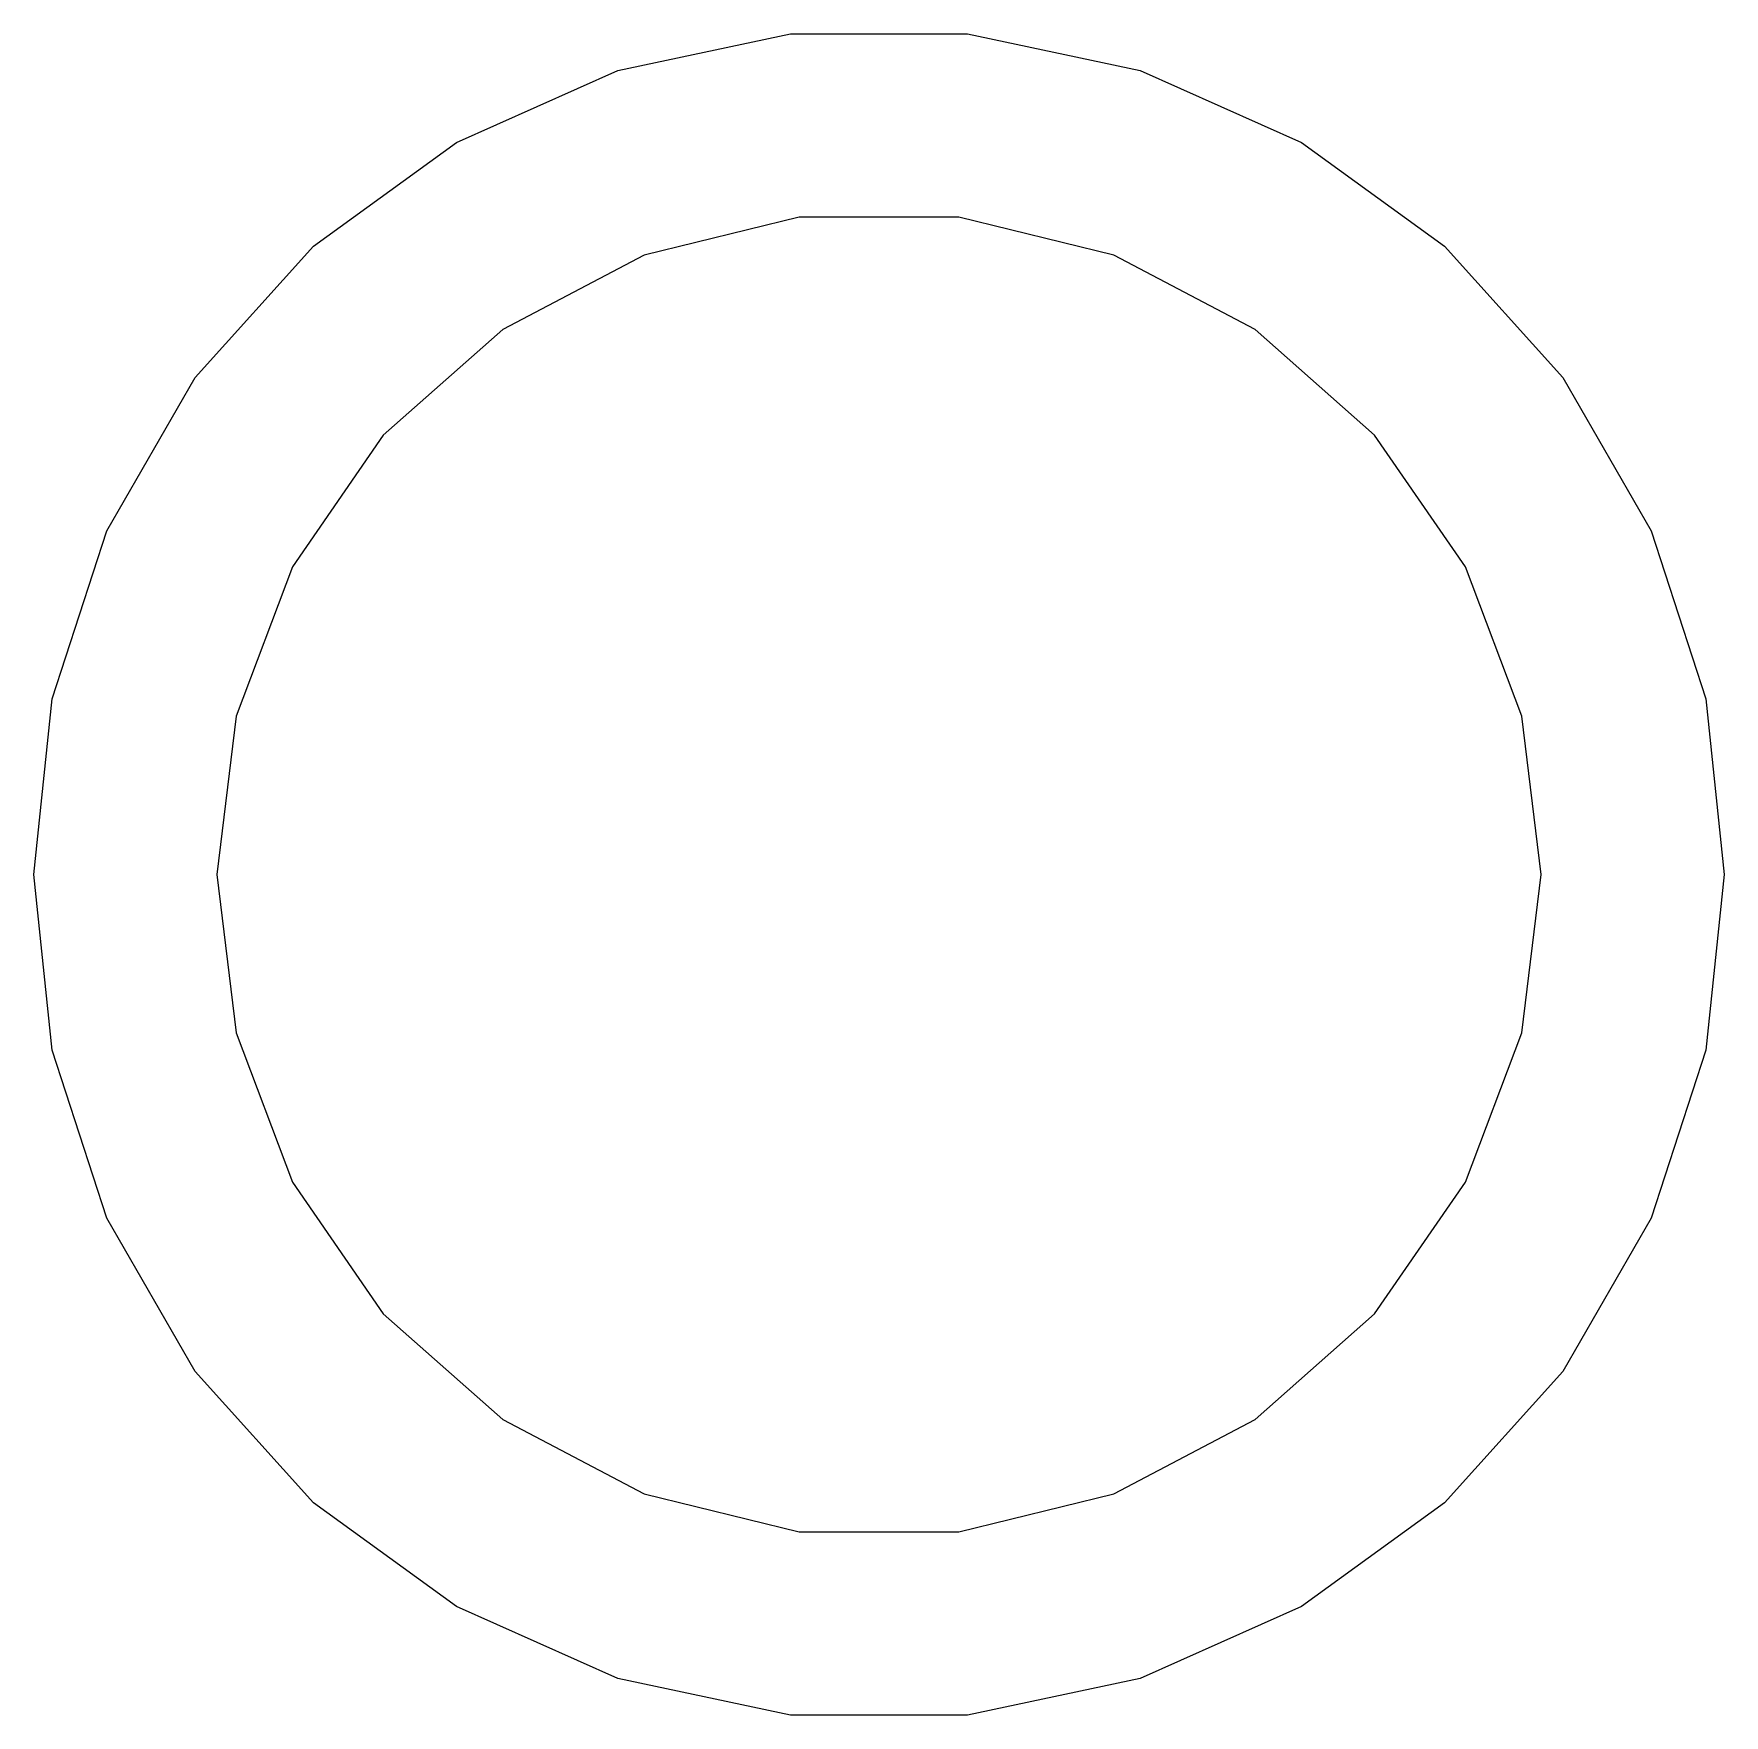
# Model space of a CAD drawing. Extents: x 0 to 6.5, y -7.51 to 0.
# Drawn here: x 0.7092 to 0.78, y -4.6581 to -4.5876 of the extents above; entities that cross this region are included whole.
import ezdxf

# ---------------------------------------------------------------- set-up
doc = ezdxf.new("R2010")
doc.units = 0
doc.header["$MEASUREMENT"] = 0
doc.layers.add('BLACK', color=7, linetype='CONTINUOUS')

msp = doc.modelspace()

# ---------------------------------------------------------------- linework, layer by layer
at = {"layer": 'BLACK', "linetype": 'CONTINUOUS'}
for p, q in [((0.733645, -4.589157), (0.74089, -4.587616)), ((0.74089, -4.587616), (0.748298, -4.587616)), ((0.748298, -4.587616), (0.755544, -4.589157)), ((0.726878, -4.59217), (0.733645, -4.589157)), ((0.755544, -4.589157), (0.762311, -4.59217)), ((0.720885, -4.596524), (0.726878, -4.59217)), ((0.762311, -4.59217), (0.768304, -4.596524)), ((0.741248, -4.595296), (0.73475, -4.596898)), ((0.74794, -4.595296), (0.741248, -4.595296)), ((0.754439, -4.596898), (0.74794, -4.595296)), ((0.715928, -4.602028), (0.720885, -4.596524)), ((0.73475, -4.596898), (0.728824, -4.600008)), ((0.760365, -4.600008), (0.754439, -4.596898)), ((0.768304, -4.596524), (0.77326, -4.602028)), ((0.728824, -4.600008), (0.723814, -4.604446)), ((0.765374, -4.604446), (0.760365, -4.600008)), ((0.712224, -4.608444), (0.715928, -4.602028)), ((0.77326, -4.602028), (0.776964, -4.608444)), ((0.723814, -4.604446), (0.720013, -4.609954)), ((0.769176, -4.609954), (0.765374, -4.604446)), ((0.709935, -4.615489), (0.712224, -4.608444)), ((0.776964, -4.608444), (0.779253, -4.615489)), ((0.720013, -4.609954), (0.717639, -4.616212)), ((0.771549, -4.616212), (0.769176, -4.609954)), ((0.709161, -4.622855), (0.709935, -4.615489)), ((0.779253, -4.615489), (0.780027, -4.622855)), ((0.717639, -4.616212), (0.716833, -4.622855)), ((0.772356, -4.622855), (0.771549, -4.616212)), ((0.709935, -4.630222), (0.709161, -4.622855)), ((0.716833, -4.622855), (0.717639, -4.629499)), ((0.771549, -4.629499), (0.772356, -4.622855)), ((0.780027, -4.622855), (0.779253, -4.630222)), ((0.717639, -4.629499), (0.720013, -4.635757)), ((0.769176, -4.635757), (0.771549, -4.629499)), ((0.712224, -4.637267), (0.709935, -4.630222)), ((0.779253, -4.630222), (0.776964, -4.637267)), ((0.720013, -4.635757), (0.723814, -4.641265)), ((0.765374, -4.641265), (0.769176, -4.635757)), ((0.715928, -4.643683), (0.712224, -4.637267)), ((0.776964, -4.637267), (0.77326, -4.643683)), ((0.723814, -4.641265), (0.728824, -4.645703)), ((0.760365, -4.645703), (0.765374, -4.641265)), ((0.720885, -4.649187), (0.715928, -4.643683)), ((0.77326, -4.643683), (0.768304, -4.649187)), ((0.728824, -4.645703), (0.73475, -4.648813)), ((0.754439, -4.648813), (0.760365, -4.645703)), ((0.73475, -4.648813), (0.741248, -4.650415)), ((0.74794, -4.650415), (0.754439, -4.648813)), ((0.726878, -4.653541), (0.720885, -4.649187)), ((0.768304, -4.649187), (0.762311, -4.653541)), ((0.741248, -4.650415), (0.74794, -4.650415)), ((0.733645, -4.656554), (0.726878, -4.653541)), ((0.762311, -4.653541), (0.755544, -4.656554)), ((0.74089, -4.658094), (0.733645, -4.656554)), ((0.755544, -4.656554), (0.748298, -4.658094)), ((0.748298, -4.658094), (0.74089, -4.658094))]:
    msp.add_line(p, q, dxfattribs=at)

doc.saveas('drawing.dxf')
